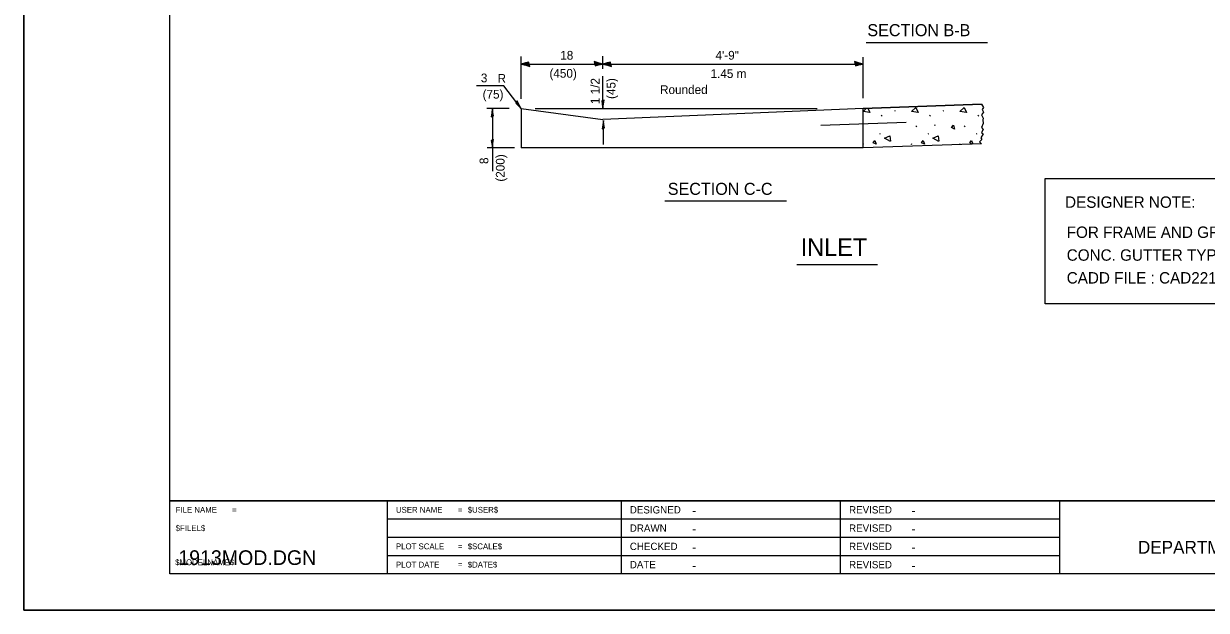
# Model space of a CAD drawing. Extents: x 1901644 to 1903004, y 132483 to 132923.
# Drawn here: x 1901643.7 to 1901967.4, y 132483.2 to 132643.7 of the extents above; entities that cross this region are included whole.
import ezdxf

# ---------------------------------------------------------------- set-up
doc = ezdxf.new("R2010")
doc.units = 0
for name, color, linetype in [('Design_PR_Back of Gutter or Curb line', 7, 'Continuous'), ('Design_PR_EOP', 7, 'Continuous'), ('Design_PR_Roadway Dimensions', 7, 'Continuous'), ('Design_PR_Roadway Notes', 7, 'Continuous'), ('Level 48', 7, 'Continuous'), ('Sheets_50 Reference Boundary', 7, 'Continuous'), ('Sheets_General Details', 7, 'Continuous'), ('Sheets_Printer Plotting Border', 7, 'Continuous'), ('Topo_Building', 7, 'Continuous')]:
    doc.layers.add(name, color=color, linetype=linetype)

msp = doc.modelspace()

# ---------------------------------------------------------------- linework, layer by layer
at = {"layer": 'Design_PR_Back of Gutter or Curb line'}
for p, q in [((1901779.88, 132620.54), (1901779.88, 132609.74)), ((1901779.88, 132620.54), (1901802.26, 132617.54)), ((1901873.48, 132620.54), (1901802.26, 132617.54)), ((1901873.48, 132609.74), (1901779.88, 132609.74))]:
    msp.add_line(p, q, dxfattribs=at)
at = {"layer": 'Design_PR_EOP'}
for p, q in [((1901873.48, 132620.54), (1901905.86, 132621.67)), ((1901873.48, 132620.54), (1901905.86, 132621.67)), ((1901905.86, 132621.67), (1901873.48, 132620.54)), ((1901905.86, 132621.67), (1901873.48, 132620.54)), ((1901905.86, 132621.67), (1901873.48, 132620.54)), ((1901873.48, 132609.74), (1901873.48, 132620.54)), ((1901878.69, 132618.43), (1901878.41, 132618.56)), ((1901882.14, 132619.83), (1901882.33, 132619.96)), ((1901891.92, 132618.43), (1901891.64, 132618.56)), ((1901895.37, 132619.83), (1901895.56, 132619.96)), ((1901905.15, 132618.43), (1901904.86, 132618.56)), ((1901888.22, 132615.52), (1901887.93, 132615.65)), ((1901893.32, 132615.84), (1901893.04, 132615.96)), ((1901901.45, 132615.52), (1901901.16, 132615.65)), ((1901878.07, 132613.56), (1901878.26, 132613.69)), ((1901891.3, 132613.56), (1901891.49, 132613.69)), ((1901904.53, 132613.56), (1901904.72, 132613.69)), ((1901905.86, 132610.87), (1901873.48, 132609.74)), ((1901873.67, 132610.66), (1901873.48, 132610.75)), ((1901886.9, 132610.66), (1901886.62, 132610.79)), ((1901900.1, 132610.67), (1901899.85, 132610.79))]:
    msp.add_line(p, q, dxfattribs=at)
for points in [[(1901905.86, 132621.67), (1901906.43, 132620.77), (1901906.07, 132620.19), (1901906.43, 132619.53), (1901905.92, 132618.8), (1901906.29, 132617.85), (1901906.21, 132617.41), (1901906.29, 132616.38), (1901905.85, 132615.28), (1901906.29, 132614.77), (1901905.92, 132613.97), (1901906.29, 132613.53), (1901905.7, 132612.5), (1901905.99, 132612.06), (1901905.33, 132611.4), (1901905.86, 132610.87)], [(1901875.31, 132619.4), (1901873.49, 132619.66), (1901874.43, 132620.58)], [(1901874.77, 132620.59), (1901875.3, 132619.44)], [(1901888.54, 132619.4), (1901886.72, 132619.66), (1901887.9, 132620.81), (1901888.53, 132619.44)], [(1901901.77, 132619.4), (1901899.95, 132619.66), (1901901.13, 132620.81), (1901901.76, 132619.44)], [(1901898.49, 132614.88), (1901897.69, 132615.27), (1901898.17, 132615.91), (1901898.49, 132614.88)], [(1901880.96, 132611.52), (1901879.33, 132612.39), (1901880.83, 132613.05), (1901880.96, 132611.55)], [(1901894.19, 132611.52), (1901892.56, 132612.39), (1901894.06, 132613.05), (1901894.19, 132611.55)], [(1901877.03, 132610.72), (1901876.23, 132611.11), (1901876.71, 132611.74), (1901877.03, 132610.72)], [(1901890.26, 132610.72), (1901889.46, 132611.11), (1901889.94, 132611.74), (1901890.26, 132610.72)], [(1901903.36, 132610.79), (1901902.69, 132611.11), (1901903.17, 132611.74), (1901903.47, 132610.79)]]:
    msp.add_lwpolyline(points, dxfattribs=at)
at = {"layer": 'Design_PR_Roadway Dimensions'}
for p, q in [((1901779.88, 132623.17), (1901779.88, 132634.74)), ((1901802.26, 132631.33), (1901802.26, 132634.8)), ((1901873.48, 132623.33), (1901873.48, 132634.58)), ((1901779.88, 132632.68), (1901802.26, 132632.68)), ((1901802.26, 132632.68), (1901873.48, 132632.68)), ((1901802.26, 132620.54), (1901802.26, 132629.31)), ((1901776.66, 132620.54), (1901770.46, 132620.54)), ((1901772.01, 132620.54), (1901772.01, 132603.39)), ((1901783.72, 132620.54), (1901791.14, 132620.54)), ((1901784.97, 132620.54), (1901860.87, 132620.54)), ((1901802.39, 132610.66), (1901802.39, 132617.23)), ((1901778.11, 132609.74), (1901770.59, 132609.74))]:
    msp.add_line(p, q, dxfattribs=at)
for points in [[(1901782.08, 132632.63), (1901782.01, 132633.22), (1901781.07, 132632.96), (1901779.88, 132632.68), (1901781.16, 132632.37), (1901782.28, 132632.02), (1901782.08, 132632.63), (1901781.98, 132633.02), (1901780.68, 132632.68), (1901782.1, 132632.23), (1901781.89, 132632.74), (1901781.29, 132632.67), (1901781.87, 132632.51)], [(1901800.06, 132632.74), (1901800.13, 132632.15), (1901801.06, 132632.41), (1901802.26, 132632.68), (1901800.98, 132633), (1901799.86, 132633.35), (1901800.06, 132632.74), (1901800.16, 132632.35), (1901801.46, 132632.69), (1901800.04, 132633.13), (1901800.25, 132632.63), (1901800.84, 132632.7), (1901800.27, 132632.86)], [(1901804.46, 132632.63), (1901804.39, 132633.22), (1901803.46, 132632.96), (1901802.26, 132632.68), (1901803.54, 132632.37), (1901804.66, 132632.02), (1901804.46, 132632.63), (1901804.37, 132633.02), (1901803.07, 132632.68), (1901804.49, 132632.23), (1901804.28, 132632.74), (1901803.68, 132632.67), (1901804.25, 132632.51)], [(1901871.27, 132632.74), (1901871.35, 132632.15), (1901872.28, 132632.41), (1901873.48, 132632.68), (1901872.2, 132633), (1901871.08, 132633.35), (1901871.27, 132632.74), (1901871.37, 132632.35), (1901872.67, 132632.69), (1901871.25, 132633.13), (1901871.46, 132632.63), (1901872.06, 132632.7), (1901871.48, 132632.86)], [(1901779.88, 132620.54), (1901775.15, 132626.74), (1901767.67, 132626.74)], [(1901778.63, 132622.23), (1901778.42, 132621.99), (1901779.07, 132621.36), (1901779.88, 132620.54), (1901779.27, 132621.61), (1901778.77, 132622.58), (1901778.63, 132622.23), (1901778.52, 132622.03), (1901779.41, 132621.15), (1901778.78, 132622.37), (1901778.69, 132622.05), (1901779.06, 132621.62), (1901778.8, 132622.11)], [(1901802.29, 132622.64), (1901801.98, 132622.57), (1901802.11, 132621.68), (1901802.26, 132620.54), (1901802.43, 132621.76), (1901802.61, 132622.83), (1901802.29, 132622.64), (1901802.08, 132622.55), (1901802.26, 132621.31), (1901802.5, 132622.66), (1901802.23, 132622.46), (1901802.27, 132621.89), (1901802.35, 132622.44)], [(1901771.98, 132618.44), (1901772.29, 132618.51), (1901772.15, 132619.4), (1901772.01, 132620.54), (1901771.84, 132619.32), (1901771.65, 132618.26), (1901771.98, 132618.44), (1901772.18, 132618.54), (1901772, 132619.78), (1901771.77, 132618.42), (1901772.03, 132618.62), (1901772, 132619.19), (1901771.91, 132618.64)], [(1901802.36, 132615.13), (1901802.68, 132615.2), (1901802.54, 132616.09), (1901802.39, 132617.23), (1901802.23, 132616.01), (1901802.04, 132614.94), (1901802.36, 132615.13), (1901802.57, 132615.22), (1901802.39, 132616.46), (1901802.15, 132615.11), (1901802.42, 132615.31), (1901802.38, 132615.88), (1901802.3, 132615.33)], [(1901772.04, 132611.83), (1901771.72, 132611.76), (1901771.86, 132610.87), (1901772.01, 132609.73), (1901772.17, 132610.95), (1901772.36, 132612.02), (1901772.04, 132611.83), (1901771.83, 132611.74), (1901772.01, 132610.5), (1901772.25, 132611.85), (1901771.98, 132611.65), (1901772.02, 132611.08), (1901772.1, 132611.63)]]:
    msp.add_lwpolyline(points, dxfattribs=at)
at = {"layer": 'Level 48'}
msp.add_lwpolyline([(1901643.75, 132923.2), (1902323.75, 132923.2), (1902323.75, 132483.2), (1901643.75, 132483.2)], close=True, dxfattribs=at)
at = {"layer": 'Sheets_50 Reference Boundary'}
msp.add_lwpolyline([(1901683.75, 132913.19), (1902313.75, 132913.19), (1902313.75, 132513.2), (1901683.75, 132513.2)], close=True, dxfattribs=at)
at = {"layer": 'Sheets_General Details'}
for p, q in [((1901643.75, 132923.2), (1901643.75, 132483.2)), ((1901874.32, 132638.52), (1901907.49, 132638.52)), ((1901819.19, 132595.24), (1901852.53, 132595.24)), ((1901855.37, 132577.83), (1901877.45, 132577.83)), ((1901683.75, 132513.2), (1902313.75, 132513.2)), ((1901743.23, 132513.2), (1901743.23, 132493.2)), ((1901807.23, 132513.2), (1901807.23, 132493.2)), ((1901867.23, 132513.2), (1901867.23, 132493.2)), ((1901927.23, 132513.2), (1901927.23, 132493.2)), ((1901743.23, 132508.2), (1901927.23, 132508.2)), ((1901743.23, 132503.2), (1901927.23, 132503.2)), ((1901743.23, 132498.2), (1901927.23, 132498.2)), ((1902323.75, 132483.2), (1901643.75, 132483.2))]:
    msp.add_line(p, q, dxfattribs=at)
for points in [[(1901683.75, 132913.2), (1902313.75, 132913.2), (1902313.75, 132493.2), (1901683.75, 132493.2)], [(1901923.34, 132601.32), (1902036.51, 132601.32), (1902036.51, 132567.1), (1901923.34, 132567.1)]]:
    msp.add_lwpolyline(points, close=True, dxfattribs=at)
at = {"layer": 'Sheets_Printer Plotting Border'}
msp.add_lwpolyline([(1901643.75, 132483.2), (1902323.75, 132483.2), (1902323.75, 132923.2), (1901643.75, 132923.2)], close=True, dxfattribs=at)
at = {"layer": 'Topo_Building'}
msp.add_line((1901885.28, 132616.63), (1901861.87, 132615.81), dxfattribs=at)

# ---------------------------------------------------------------- texts
at = {"layer": 'Design_PR_Roadway Dimensions'}
for s, p in [('(450)', (1901787.64, 132628.93)), ('R', (1901773.44, 132627.54)), ('1.45 m', (1901831.73, 132628.85)), ('(75)', (1901769.35, 132623.21))]:
    msp.add_text(s, height=2.4, dxfattribs=at).set_placement(p)
for s, rotation, p in [('(45)', 90, (1901805.71, 132623.11)), ('(200)', 90.1025, (1901775.38, 132600.49))]:
    msp.add_text(s, height=2.4, rotation=rotation, dxfattribs=at).set_placement(p)
at = {"layer": 'Design_PR_Roadway Notes'}
msp.add_text('Rounded', height=2.4, dxfattribs=at).set_placement((1901817.91, 132624.46))
at = {"layer": 'Level 48'}
for s, p in [('18', (1901790.59, 132633.86)), ('4\'-9"', (1901833.09, 132633.86)), ('3', (1901768.86, 132627.66))]:
    msp.add_text(s, height=2.4, dxfattribs=at).set_placement(p)
for s, rotation, p in [('1 1/2 ', 90, (1901801.34, 132621.7)), ('8', 93.116, (1901770.97, 132605.37))]:
    msp.add_text(s, height=2.4, rotation=rotation, dxfattribs=at).set_placement(p)
at = {"layer": 'Sheets_General Details'}
for s, height, p in [('SECTION B-B', 3.3, (1901874.64, 132640.29)), ('SECTION C-C', 3.3, (1901820.02, 132596.87)), ('DESIGNER NOTE:', 3.1188, (1901928.75, 132593.33)), ('FOR FRAME AND GRATE TO BE USED WITH', 3.12, (1901929.2, 132585.09)), ('INLET', 4.8, (1901856.4, 132580.18)), ('CONC. GUTTER TYPE A MODIFIED SEE ', 3.12, (1901929.2, 132578.85)), ('CADD FILE : CAD2218.DGN', 3.12, (1901929.2, 132572.61)), ('DESIGNED', 2, (1901809.63, 132509.7)), ('REVISED', 2, (1901869.63, 132509.7)), ('-', 2.4, (1901826.71, 132509.3)), ('-', 2.4, (1901886.71, 132509.3)), ('DRAWN', 2, (1901809.63, 132504.7)), ('-', 2.4, (1901826.71, 132504.3)), ('REVISED', 2, (1901869.63, 132504.7)), ('-', 2.4, (1901886.71, 132504.3)), ('DEPARTMENT OF TRANSPORTATION', 3.5, (1901948.68, 132498.7)), ('1913MOD.DGN', 4, (1901686.07, 132495.62)), ('CHECKED', 2, (1901809.63, 132499.7)), ('-', 2.4, (1901826.71, 132499.3)), ('REVISED', 2, (1901869.63, 132499.7)), ('-', 2.4, (1901886.71, 132499.3)), ('DATE', 2, (1901809.63, 132494.7)), ('-', 2.4, (1901826.71, 132494.3)), ('REVISED', 2, (1901869.63, 132494.7)), ('-', 2.4, (1901886.71, 132494.3))]:
    msp.add_text(s, height=height, dxfattribs=at).set_placement(p)
for s, p in [('$USER$', (1901765.28, 132509.9)), ('FILE NAME', (1901685.35, 132509.9)), ('=', (1901700.79, 132509.9)), ('USER NAME', (1901745.63, 132509.9)), ('=', (1901762.59, 132509.9)), ('$FILEL$', (1901685.35, 132504.9)), ('PLOT SCALE', (1901745.63, 132499.9)), ('=', (1901762.59, 132499.9)), ('$SCALE$', (1901765.28, 132499.9)), ('$MODELNAME$', (1901685.21, 132495.55)), ('PLOT DATE', (1901745.63, 132494.9)), ('=', (1901762.59, 132494.9)), ('$DATE$', (1901765.28, 132494.9))]:
    msp.add_text(s, height=1.6, rotation=360, dxfattribs=at).set_placement(p)

doc.saveas('drawing.dxf')
